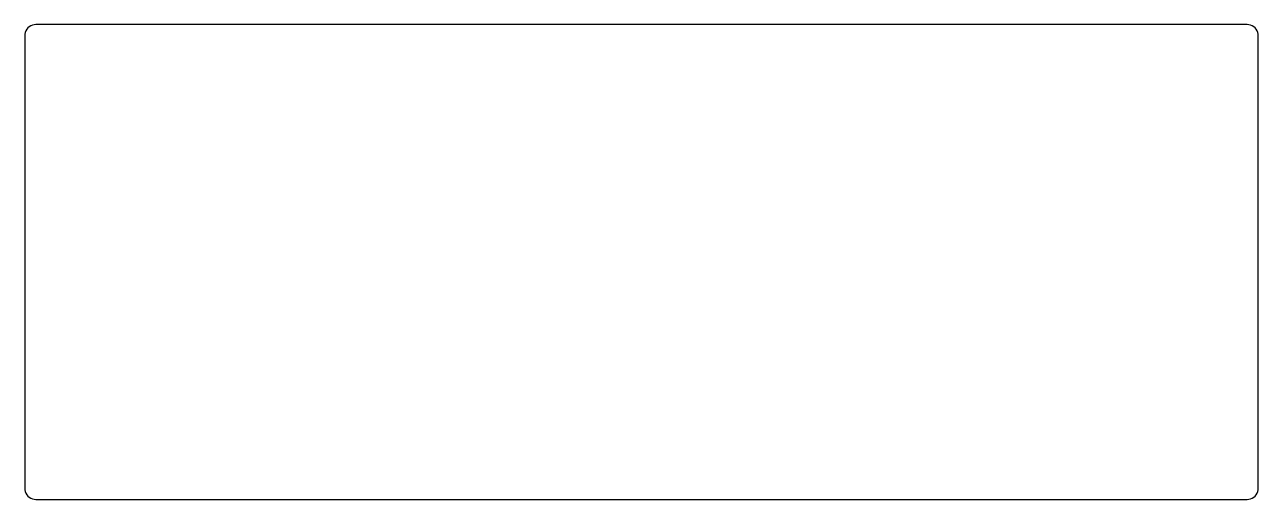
# Model space of a CAD drawing. Header units: metres. Extents: x 142 to 251, y 8 to 50.
import ezdxf

# ---------------------------------------------------------------- set-up
doc = ezdxf.new("R2010")
doc.units = ezdxf.units.M

msp = doc.modelspace()

# ---------------------------------------------------------------- linework, layer by layer
for p, q in [((142.493, 49.2071), (142.391, 49.0878)), ((142.612, 49.309), (142.493, 49.2071)), ((142.746, 49.391), (142.612, 49.309)), ((142.891, 49.451), (142.746, 49.391)), ((143.044, 49.4877), (142.891, 49.451)), ((143.2, 49.5), (143.044, 49.4877)), ((250.3, 49.5), (143.2, 49.5)), ((250.456, 49.4877), (250.3, 49.5)), ((250.609, 49.451), (250.456, 49.4877)), ((250.754, 49.391), (250.609, 49.451)), ((250.888, 49.309), (250.754, 49.391)), ((251.007, 49.2071), (250.888, 49.309)), ((251.109, 49.0878), (251.007, 49.2071)), ((142.212, 48.6564), (142.2, 48.5)), ((142.2, 48.5), (142.2, 8.5)), ((142.249, 48.809), (142.212, 48.6564)), ((142.309, 48.954), (142.249, 48.809)), ((142.391, 49.0878), (142.309, 48.954)), ((251.191, 48.954), (251.109, 49.0878)), ((251.251, 48.809), (251.191, 48.954)), ((251.288, 48.6564), (251.251, 48.809)), ((251.3, 48.5), (251.288, 48.6564)), ((251.3, 8.5), (251.3, 48.5)), ((142.2, 8.5), (142.212, 8.34357)), ((142.212, 8.34357), (142.249, 8.19098)), ((142.249, 8.19098), (142.309, 8.04601)), ((142.309, 8.04601), (142.391, 7.91222)), ((142.391, 7.91222), (142.493, 7.79289)), ((142.493, 7.79289), (142.612, 7.69098)), ((142.612, 7.69098), (142.746, 7.60899)), ((250.754, 7.60899), (250.888, 7.69098)), ((250.888, 7.69098), (251.007, 7.79289)), ((251.007, 7.79289), (251.109, 7.91222)), ((251.109, 7.91222), (251.191, 8.04601)), ((251.191, 8.04601), (251.251, 8.19098)), ((251.251, 8.19098), (251.288, 8.34357)), ((251.288, 8.34357), (251.3, 8.5)), ((142.746, 7.60899), (142.891, 7.54895)), ((142.891, 7.54895), (143.044, 7.51231)), ((143.044, 7.51231), (143.2, 7.5)), ((143.2, 7.5), (250.3, 7.5)), ((250.3, 7.5), (250.456, 7.51231)), ((250.456, 7.51231), (250.609, 7.54895)), ((250.609, 7.54895), (250.754, 7.60899))]:
    msp.add_line(p, q)

doc.saveas('drawing.dxf')
